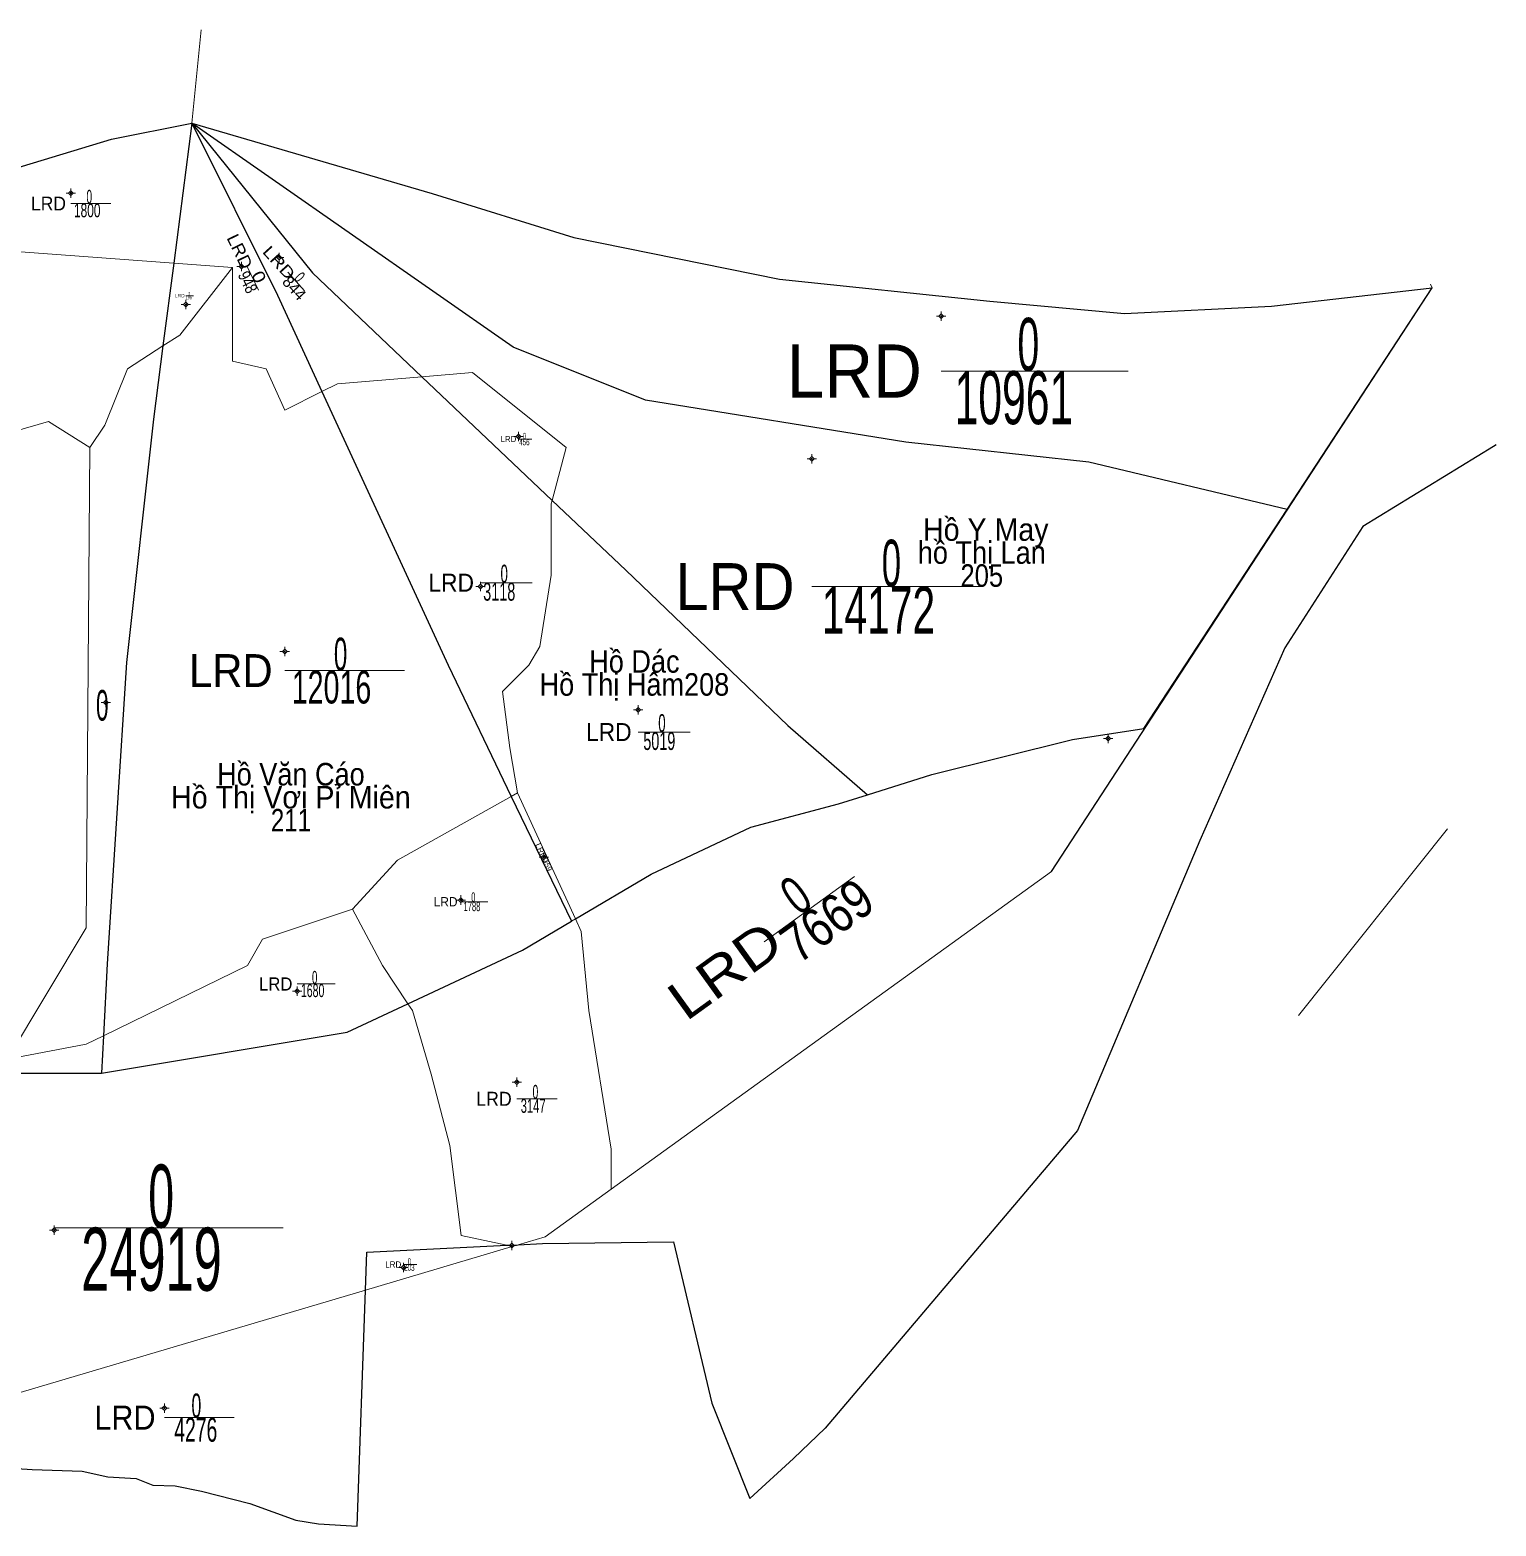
# Model space of a CAD drawing. Header units: metres. Extents: x 547480 to 554179, y 1840660 to 1842196.
# Drawn here: x 553788 to 554178.9, y 1840665.6 to 1841064.3 of the extents above; entities that cross this region are included whole.
import ezdxf
from ezdxf.enums import TextEntityAlignment as Align

# ---------------------------------------------------------------- set-up
doc = ezdxf.new("R2010")
doc.units = ezdxf.units.M
doc.header["$LTSCALE"] = 1.6
for name, color, linetype, lineweight in [('10', 7, 'Continuous', 13), ('11', 7, 'Continuous', 13), ('12', 7, 'Continuous', 13), ('31', 7, 'Continuous', 25), ('32', 7, 'Continuous', 25), ('53', 7, 'Continuous', 13), ('63', 7, 'Continuous', 13)]:
    doc.layers.add(name, color=color, linetype=linetype, lineweight=lineweight)

msp = doc.modelspace()

# ---------------------------------------------------------------- hatches: boundary and pattern name
at = {"layer": '11'}
for points in [[(553799.1, 1841020.82, 1), (553798.8, 1841020.82, 1)], [(553854.63, 1841003.7, 1), (553854.33, 1841003.7, 1)], [(553844.58, 1841001.24, 1), (553844.28, 1841001.24, 1)], [(553829.76, 1840991.12, 1), (553829.46, 1840991.12, 1)], [(554031.15, 1840988, 1), (554030.85, 1840988, 1)], [(553918.44, 1840955.96, 1), (553918.14, 1840955.96, 1)], [(553996.61, 1840949.98, 1), (553996.31, 1840949.98, 1)], [(553908.31, 1840915.96, 1), (553908.01, 1840915.96, 1)], [(553856.08, 1840898.63, 1), (553855.78, 1840898.63, 1)], [(553808.41, 1840885.04, 1), (553808.11, 1840885.04, 1)], [(553950.33, 1840883.14, 1), (553950.03, 1840883.14, 1)], [(554075.65, 1840875.46, 1), (554075.35, 1840875.46, 1)], [(553925.14, 1840843.87, 1), (553924.84, 1840843.87, 1)], [(553903.08, 1840832.42, 1), (553902.78, 1840832.42, 1)], [(553859.42, 1840808.15, 1), (553859.12, 1840808.15, 1)], [(553917.98, 1840783.89, 1), (553917.68, 1840783.89, 1)], [(553794.64, 1840744.44, 1), (553794.34, 1840744.44, 1)], [(553916.63, 1840740.31, 1), (553916.33, 1840740.31, 1)], [(553887.79, 1840734.44, 1), (553887.49, 1840734.44, 1)], [(553824, 1840697.02, 1), (553823.7, 1840697.02, 1)]]:
    msp.add_hatch(color=256, dxfattribs=at).paths.add_polyline_path(points)

# ---------------------------------------------------------------- linework, layer by layer
at = {"layer": '10'}
for p, q in [((553918, 1840861), (553916.32, 1840860.05)), ((553933.45, 1840827.38), (553918, 1840861)), ((553943, 1840755.39), (554060.34, 1840840.06)), ((553915.15, 1840740.4), (553916.62, 1840740.08))]:
    msp.add_line(p, q, dxfattribs=at)
for points in [[(553722.49, 1841009.79), (553745.81, 1841008.07), (553826.35, 1841002.15), (553842, 1841001)], [(553823.47, 1840980.09), (553828, 1840983), (553842, 1841001)], [(553842, 1841001), (553842, 1840976), (553851, 1840974), (553856, 1840963), (553865.84, 1840967.92)], [(553804, 1840953), (553808, 1840959), (553814, 1840974), (553823.47, 1840980.09)], [(553708.19, 1840974.65), (553730, 1840950), (553755, 1840956), (553769, 1840953), (553793, 1840960), (553804, 1840953)], [(553865.84, 1840967.92), (553870, 1840970), (553892.5, 1840971.87)], [(553892.5, 1840971.87), (553906, 1840973), (553931, 1840953), (553927.24, 1840938.91)], [(553782, 1840790), (553803, 1840825), (553804, 1840953)], [(553927.24, 1840938.91), (553927, 1840938), (553927, 1840919), (553924, 1840900), (553921, 1840895), (553914, 1840888), (553916, 1840873), (553918, 1840861)], [(553916.32, 1840860.05), (553886, 1840843), (553874, 1840830)], [(553874, 1840830), (553850, 1840822), (553846, 1840815), (553807.63, 1840796.26)], [(553874, 1840830), (553882, 1840815), (553888.81, 1840804.78)], [(553943, 1840755.39), (553943, 1840766), (553937, 1840803), (553935, 1840824), (553933.45, 1840827.38)], [(553888.81, 1840804.78), (553890, 1840803), (553895, 1840786), (553900, 1840767), (553903, 1840743), (553915.15, 1840740.4)], [(553807.63, 1840796.26), (553803, 1840794), (553782, 1840790)], [(553918.19, 1840740.54), (553925.38, 1840742.68), (553943, 1840755.39)], [(553727.69, 1840684.09), (553877.48, 1840728.48), (553916.62, 1840740.08), (553918.19, 1840740.54)]]:
    msp.add_lwpolyline(points, dxfattribs=at)
at = {"layer": '10', "lineweight": 25}
for points in [[(553877.48, 1840728.48), (553877.84, 1840738.57), (553915.15, 1840740.4), (553918.19, 1840740.54)], [(553918.19, 1840740.54), (553924.63, 1840740.86), (553959.59, 1840741.29), (553969.83, 1840698.36), (553979.98, 1840672.94)], [(553727.69, 1840684.09), (553735.02, 1840683.3), (553763.79, 1840682.2), (553788.62, 1840680.66), (553801.94, 1840680.21), (553808.77, 1840678.67), (553816.37, 1840678.22), (553820.75, 1840676.47), (553826.76, 1840676.25), (553833.74, 1840674.9), (553846.6, 1840671.58), (553858.93, 1840667.17), (553864.93, 1840666.16), (553875.27, 1840665.56), (553877.48, 1840728.48)]]:
    msp.add_lwpolyline(points, dxfattribs=at)
at = {"layer": '11'}
for p, q in [((553798.32, 1841020.82), (553797.7, 1841020.82)), ((553798.95, 1841022.07), (553798.95, 1841021.44)), ((553798.95, 1841020.2), (553798.95, 1841019.57)), ((553800.2, 1841020.82), (553799.57, 1841020.82)), ((553853.86, 1841003.7), (553853.23, 1841003.7)), ((553854.48, 1841004.95), (553854.48, 1841004.32)), ((553855.73, 1841003.7), (553855.1, 1841003.7)), ((553843.81, 1841001.24), (553843.18, 1841001.24)), ((553844.43, 1841002.49), (553844.43, 1841001.86)), ((553844.43, 1841000.62), (553844.43, 1840999.99)), ((553845.68, 1841001.24), (553845.06, 1841001.24)), ((553854.48, 1841003.08), (553854.48, 1841002.45)), ((553829.61, 1840992.37), (553829.61, 1840991.74)), ((553828.98, 1840991.12), (553828.36, 1840991.12)), ((553829.61, 1840990.5), (553829.61, 1840989.87)), ((553830.86, 1840991.12), (553830.24, 1840991.12)), ((554030.38, 1840988), (554029.75, 1840988)), ((554031, 1840989.25), (554031, 1840988.62)), ((554031, 1840987.38), (554031, 1840986.75)), ((554032.25, 1840988), (554031.62, 1840988)), ((553917.66, 1840955.96), (553917.04, 1840955.96)), ((553918.29, 1840957.21), (553918.29, 1840956.58)), ((553919.54, 1840955.96), (553918.92, 1840955.96)), ((553918.29, 1840955.34), (553918.29, 1840954.71)), ((553995.84, 1840949.98), (553995.21, 1840949.98)), ((553996.46, 1840951.23), (553996.46, 1840950.6)), ((553996.46, 1840949.36), (553996.46, 1840948.73)), ((553997.71, 1840949.98), (553997.08, 1840949.98)), ((553907.54, 1840915.96), (553906.91, 1840915.96)), ((553908.16, 1840917.21), (553908.16, 1840916.58)), ((553909.41, 1840915.96), (553908.78, 1840915.96)), ((553908.16, 1840915.34), (553908.16, 1840914.71)), ((553855.93, 1840899.88), (553855.93, 1840899.26)), ((553855.31, 1840898.63), (553854.68, 1840898.63)), ((553855.93, 1840898), (553855.93, 1840897.38)), ((553857.18, 1840898.63), (553856.56, 1840898.63)), ((553807.64, 1840885.04), (553807.01, 1840885.04)), ((553808.26, 1840886.29), (553808.26, 1840885.66)), ((553808.26, 1840884.42), (553808.26, 1840883.79)), ((553809.51, 1840885.04), (553808.88, 1840885.04)), ((553950.18, 1840884.39), (553950.18, 1840883.76)), ((553949.56, 1840883.14), (553948.93, 1840883.14)), ((553950.18, 1840882.52), (553950.18, 1840881.89)), ((553951.43, 1840883.14), (553950.81, 1840883.14)), ((554075.5, 1840876.71), (554075.5, 1840876.08)), ((554074.88, 1840875.46), (554074.25, 1840875.46)), ((554075.5, 1840874.84), (554075.5, 1840874.21)), ((554076.75, 1840875.46), (554076.12, 1840875.46)), ((553924.36, 1840843.87), (553923.74, 1840843.87)), ((553924.99, 1840845.12), (553924.99, 1840844.5)), ((553926.24, 1840843.87), (553925.62, 1840843.87)), ((553924.99, 1840843.24), (553924.99, 1840842.62)), ((553902.31, 1840832.42), (553901.68, 1840832.42)), ((553902.93, 1840833.67), (553902.93, 1840833.04)), ((553902.93, 1840831.8), (553902.93, 1840831.17)), ((553904.18, 1840832.42), (553903.56, 1840832.42)), ((553858.64, 1840808.15), (553858.02, 1840808.15)), ((553859.27, 1840809.4), (553859.27, 1840808.78)), ((553860.52, 1840808.15), (553859.9, 1840808.15)), ((553859.27, 1840807.52), (553859.27, 1840806.9)), ((553917.83, 1840785.14), (553917.83, 1840784.52)), ((553917.2, 1840783.89), (553916.58, 1840783.89)), ((553917.83, 1840783.26), (553917.83, 1840782.64)), ((553919.08, 1840783.89), (553918.45, 1840783.89)), ((553793.86, 1840744.44), (553793.24, 1840744.44)), ((553794.49, 1840745.69), (553794.49, 1840745.06)), ((553795.74, 1840744.44), (553795.12, 1840744.44)), ((553794.49, 1840743.82), (553794.49, 1840743.19)), ((553915.86, 1840740.31), (553915.23, 1840740.31)), ((553916.48, 1840741.56), (553916.48, 1840740.94)), ((553917.73, 1840740.31), (553917.1, 1840740.31)), ((553916.48, 1840739.68), (553916.48, 1840739.06)), ((553887.02, 1840734.44), (553886.39, 1840734.44)), ((553887.64, 1840735.69), (553887.64, 1840735.06)), ((553887.64, 1840733.82), (553887.64, 1840733.19)), ((553888.89, 1840734.44), (553888.26, 1840734.44)), ((553823.22, 1840697.02), (553822.6, 1840697.02)), ((553823.85, 1840698.27), (553823.85, 1840697.64)), ((553823.85, 1840696.4), (553823.85, 1840695.77)), ((553825.1, 1840697.02), (553824.48, 1840697.02))]:
    msp.add_line(p, q, dxfattribs=at)
for points in [[(553798.95, 1841021.44), (553798.32, 1841020.82), (553798.95, 1841020.2), (553799.57, 1841020.82)], [(553854.48, 1841004.32), (553853.86, 1841003.7), (553854.48, 1841003.08), (553855.1, 1841003.7)], [(553844.43, 1841001.86), (553843.81, 1841001.24), (553844.43, 1841000.62), (553845.06, 1841001.24)], [(553829.61, 1840991.74), (553828.98, 1840991.12), (553829.61, 1840990.5), (553830.24, 1840991.12)], [(554031, 1840988.62), (554030.38, 1840988), (554031, 1840987.38), (554031.62, 1840988)], [(553918.29, 1840956.58), (553917.66, 1840955.96), (553918.29, 1840955.34), (553918.92, 1840955.96)], [(553996.46, 1840950.6), (553995.84, 1840949.98), (553996.46, 1840949.36), (553997.08, 1840949.98)], [(553908.16, 1840916.58), (553907.54, 1840915.96), (553908.16, 1840915.34), (553908.78, 1840915.96)], [(553855.93, 1840899.26), (553855.31, 1840898.63), (553855.93, 1840898), (553856.56, 1840898.63)], [(553808.26, 1840885.66), (553807.64, 1840885.04), (553808.26, 1840884.42), (553808.88, 1840885.04)], [(553950.18, 1840883.76), (553949.56, 1840883.14), (553950.18, 1840882.52), (553950.81, 1840883.14)], [(554075.5, 1840876.08), (554074.88, 1840875.46), (554075.5, 1840874.84), (554076.12, 1840875.46)], [(553924.99, 1840844.5), (553924.36, 1840843.87), (553924.99, 1840843.24), (553925.62, 1840843.87)], [(553902.93, 1840833.04), (553902.31, 1840832.42), (553902.93, 1840831.8), (553903.56, 1840832.42)], [(553859.27, 1840808.78), (553858.64, 1840808.15), (553859.27, 1840807.52), (553859.9, 1840808.15)], [(553917.83, 1840784.52), (553917.2, 1840783.89), (553917.83, 1840783.26), (553918.45, 1840783.89)], [(553794.49, 1840745.06), (553793.86, 1840744.44), (553794.49, 1840743.82), (553795.12, 1840744.44)], [(553916.48, 1840740.94), (553915.86, 1840740.31), (553916.48, 1840739.68), (553917.1, 1840740.31)], [(553887.64, 1840735.06), (553887.02, 1840734.44), (553887.64, 1840733.82), (553888.26, 1840734.44)], [(553823.85, 1840697.64), (553823.22, 1840697.02), (553823.85, 1840696.4), (553824.48, 1840697.02)]]:
    msp.add_lwpolyline(points, close=True, dxfattribs=at)
for centre in [(553798.95, 1841020.82), (553854.48, 1841003.7), (553844.43, 1841001.24), (553829.61, 1840991.12), (554031, 1840988), (553918.29, 1840955.96), (553996.46, 1840949.98), (553908.16, 1840915.96), (553855.93, 1840898.63), (553808.26, 1840885.04), (553950.18, 1840883.14), (554075.5, 1840875.46), (553924.99, 1840843.87), (553902.93, 1840832.42), (553859.27, 1840808.15), (553917.83, 1840783.89), (553794.49, 1840744.44), (553916.48, 1840740.31), (553887.64, 1840734.44), (553823.85, 1840697.02)]:
    msp.add_circle(centre, 0.15, dxfattribs=at)
at = {"layer": '12'}
for p, q in [((553831.21, 1841039.49), (553833.69, 1841064.31)), ((553932.37, 1840826.74), (553933.45, 1840827.38))]:
    msp.add_line(p, q, dxfattribs=at)
at = {"layer": '31'}
msp.add_lwpolyline([(554178.91, 1840953.76), (554178.19, 1840953.28), (554143.36, 1840931.96), (554122.56, 1840899.59), (554099.93, 1840848.26), (554067.34, 1840770.95), (554000, 1840691.66), (553991.58, 1840683.55), (553979.98, 1840672.94)], dxfattribs=at)
at = {"layer": '32'}
for p in [(554060.34, 1840840.06), (554123.21, 1840936.5)]:
    msp.add_line(p, (554161.9, 1840995.54), dxfattribs=at)
at = {"layer": '32', "lineweight": 13}
msp.add_line((554161.9, 1840995.54), (554161.47, 1840996.53), dxfattribs=at)
at = {"layer": '32'}
for points in [[(553746.61, 1841008.78), (553778.07, 1841025.6), (553809.78, 1841035.23), (553831.21, 1841039.49), (553826.35, 1841002.15), (553823.47, 1840980.09)], [(553831.21, 1841039.49), (553853.98, 1840993.63), (553865.84, 1840967.92)], [(554123.21, 1840936.5), (554070.34, 1840949.16), (554021.53, 1840954.45), (553952.15, 1840965.63), (553916.87, 1840979.75), (553831.21, 1841039.49)], [(553831.21, 1841039.49), (553895.23, 1841020.76), (553933.07, 1841009.01), (553987.87, 1840997.91), (554043.98, 1840992.04), (554079.86, 1840988.77), (554119, 1840990.73), (554161.9, 1840995.54)], [(553831.21, 1841039.49), (553863.32, 1840999.56), (553892.5, 1840971.87), (553927.24, 1840938.91)], [(553823.47, 1840980.09), (553820.93, 1840960.55), (553813.73, 1840895.7), (553808.58, 1840815.4), (553807.63, 1840796.26), (553807.13, 1840786.3)], [(553865.84, 1840967.92), (553899.48, 1840894.99), (553916.32, 1840860.05), (553932.37, 1840826.74)], [(553927.24, 1840938.91), (553946.86, 1840920.29), (553990.07, 1840878.97), (554011.33, 1840860.48)], [(554011.33, 1840860.48), (554028.52, 1840865.86), (554065.94, 1840875.22), (554084.97, 1840878.15), (554123.21, 1840936.5)], [(553933.45, 1840827.38), (553953.68, 1840839.34), (553980.19, 1840851.82), (554003.57, 1840858.06), (554011.33, 1840860.48)], [(553888.81, 1840804.78), (553919.38, 1840819.06), (553932.37, 1840826.74)], [(553807.13, 1840786.3), (553872.61, 1840797.22), (553888.81, 1840804.78)], [(553676.16, 1840800.34), (553691.76, 1840798.78), (553705.79, 1840795.66), (553726.06, 1840787.86), (553752.56, 1840786.3), (553807.13, 1840786.3)]]:
    msp.add_lwpolyline(points, dxfattribs=at)
at = {"layer": '53'}
msp.add_line((554126.25, 1840801.68), (554165.97, 1840851.41), dxfattribs=at)
at = {"layer": '63'}
for p, q in [((553798.95, 1841018.05), (553809.57, 1841018.05)), ((553845.89, 1841001.29), (553848.94, 1840995)), ((553856.73, 1840999.72), (553861.19, 1840994.8)), ((553829.61, 1840993.49), (553831.61, 1840993.49)), ((554031, 1840973.41), (554080.78, 1840973.41)), ((553918.29, 1840955.28), (553921.85, 1840955.28)), ((553908.16, 1840917), (553921.92, 1840917)), ((553996.46, 1840915.95), (554041.92, 1840915.95)), ((553855.93, 1840893.57), (553887.85, 1840893.57)), ((553950.18, 1840877.19), (553964, 1840877.19)), ((553983.76, 1840821.24), (554007.9, 1840838.66)), ((553902.93, 1840831.95), (553910.11, 1840831.95)), ((553859.27, 1840810.04), (553869.43, 1840810.04)), ((553917.83, 1840779.43), (553928.6, 1840779.43)), ((553794.49, 1840745.09), (553855.5, 1840745.09)), ((553916.48, 1840740.29), (553916.57, 1840740.29)), ((553887.64, 1840735.27), (553891.15, 1840735.27)), ((553823.85, 1840694.47), (553842.46, 1840694.47))]:
    msp.add_line(p, q, dxfattribs=at)

# ---------------------------------------------------------------- texts
at = {"layer": '32'}
for s, width, p in [(' Hồ Y May', 0.95, (554041.8, 1840928.16)), ('hồ Thị Lan', 0.9, (554041.8, 1840922.03)), ('205', 0.85, (554041.8, 1840915.9)), ('Hồ Dác', 0.9, (553949.17, 1840893.01)), ('Hồ Thị Hâm208', 0.9, (553949.175, 1840886.88)), ('Hồ Văn Cáo', 0.9, (553857.595, 1840862.95)), ('Hồ Thị Vơi Pỉ Miên', 0.95, (553857.595, 1840856.82)), ('211', 0.8, (553857.605, 1840850.69))]:
    msp.add_text(s, height=6, dxfattribs=dict(at, width=width)).set_placement(p, align=Align.CENTER)
at = {"layer": '63'}
for p in [(553833.695, 1841064.31), (554161.475, 1840996.53), (554178.915, 1840953.76), (554165.975, 1840851.41), (554126.255, 1840801.68)]:
    msp.add_text('D', height=0.01, dxfattribs=at).set_placement(p, align=Align.CENTER)
for height, width, p in [(3.66, 0.95, (553797.61, 1841016.22)), (0.95, 0.9, (553829.26, 1840993.02)), (14.17, 0.95, (554025.82, 1840966.32)), (1.65, 0.95, (553917.68, 1840954.46)), (12.51, 0.95, (553991.89, 1840909.69)), (4.79, 0.95, (553906.41, 1840914.6)), (8.77, 0.95, (553852.72, 1840889.18)), (4.78, 0.95, (553948.43, 1840874.8)), (2.5, 0.95, (553902.01, 1840830.7)), (3.5, 0.95, (553857.99, 1840808.29)), (3.73, 0.95, (553916.47, 1840777.57)), (0.13, 0.95, (553916.42, 1840740.22)), (1.68, 0.95, (553887.02, 1840734.43)), (6.42, 0.95, (553821.5, 1840691.26))]:
    msp.add_text('LRD', height=height, dxfattribs=dict(at, width=width)).set_placement(p, align=Align.RIGHT)
for s, height, width, p in [('0', 3.66, 0.55, (553803.83, 1841018.05)), ('1800', 3.66, 0.65, (553803.285, 1841014.39)), ('195', 0.95, 0.6, (553830.37, 1840992.54)), ('0', 0.95, 0.55, (553830.5, 1840993.49)), ('0', 14.17, 0.55, (554054.21, 1840973.41)), ('10961', 14.17, 0.6, (554050.36, 1840959.24)), ('0', 1.65, 0.55, (553919.875, 1840955.28)), ('456', 1.65, 0.6, (553919.85, 1840953.63)), ('0', 12.51, 0.55, (554017.7, 1840915.95)), ('0', 4.79, 0.55, (553914.465, 1840917)), ('3118', 4.79, 0.6, (553913.135, 1840912.2)), ('14172', 12.51, 0.65, (554014.24, 1840903.44)), ('0', 8.77, 0.55, (553870.84, 1840893.57)), ('12016', 8.77, 0.65, (553868.42, 1840884.79)), ('0', 8.15, 0.55, (553807.295, 1840880.23)), ('0', 4.78, 0.55, (553956.515, 1840877.19)), ('5019', 4.78, 0.6, (553955.815, 1840872.41)), ('1788', 2.5, 0.6, (553905.865, 1840829.45)), ('0', 2.5, 0.55, (553906.22, 1840831.95)), ('0', 3.5, 0.55, (553863.93, 1840810.04)), ('1680', 3.5, 0.6, (553863.385, 1840806.54)), ('0', 3.73, 0.55, (553922.78, 1840779.43)), ('3147', 3.73, 0.6, (553922.19, 1840775.7)), ('0', 16.8, 0.55, (553822.995, 1840745.09)), ('24919', 16.8, 0.6, (553820.43, 1840728.29)), ('1', 0.13, 0.3, (553916.495, 1840740.16)), ('0', 0.13, 0.5, (553916.515, 1840740.29)), ('0', 1.68, 0.55, (553889.19, 1840735.27)), ('203', 1.68, 0.6, (553889.165, 1840733.59)), ('0', 6.42, 0.55, (553832.385, 1840694.47)), ('4276', 6.42, 0.6, (553832.23, 1840688.05))]:
    msp.add_text(s, height=height, dxfattribs=dict(at, width=width)).set_placement(p, align=Align.CENTER)
for height, rotation, width, p in [(3.28, 295.821, 1.1, (553844.583, 1841000.229)), (3.07, 312.189, 1.25, (553856.712, 1840997.462)), (1.47, 294.681, 1.1, (553924.498, 1840843.234)), (10.29, 35.813, 1.2, (553989.729, 1840819.208))]:
    msp.add_text('LRD', height=height, rotation=rotation, dxfattribs=dict(at, width=width)).set_placement(p, align=Align.RIGHT)
for s, height, rotation, width, p in [('948', 3.28, 295.821, 0.8, (553844.614, 1840996.394)), ('0', 3.28, 295.821, 1.2, (553847.596, 1840997.774)), ('0', 3.07, 312.189, 0.7, (553858.809, 1840997.426)), ('0', 1.47, 294.681, 1.15, (553924.71, 1840842.762)), ('7669', 10.29, 35.813, 0.85, (554003.529, 1840822.827)), ('0', 10.29, 35.813, 0.7, (553995.218, 1840829.51))]:
    msp.add_text(s, height=height, rotation=rotation, dxfattribs=dict(at, width=width)).set_placement(p, align=Align.CENTER)
msp.add_text('844', height=3.07, rotation=312.189, dxfattribs=at).set_placement((553857.34, 1840994.476), align=Align.CENTER)
msp.add_text('/', height=1.47, rotation=294.681, dxfattribs=at).set_placement((553924.86, 1840842.44))
at = {"layer": '63', "width": 0.9}
msp.add_text('59', height=1.47, rotation=294.681, dxfattribs=at).set_placement((553925.12, 1840841.89))

doc.saveas('drawing.dxf')
